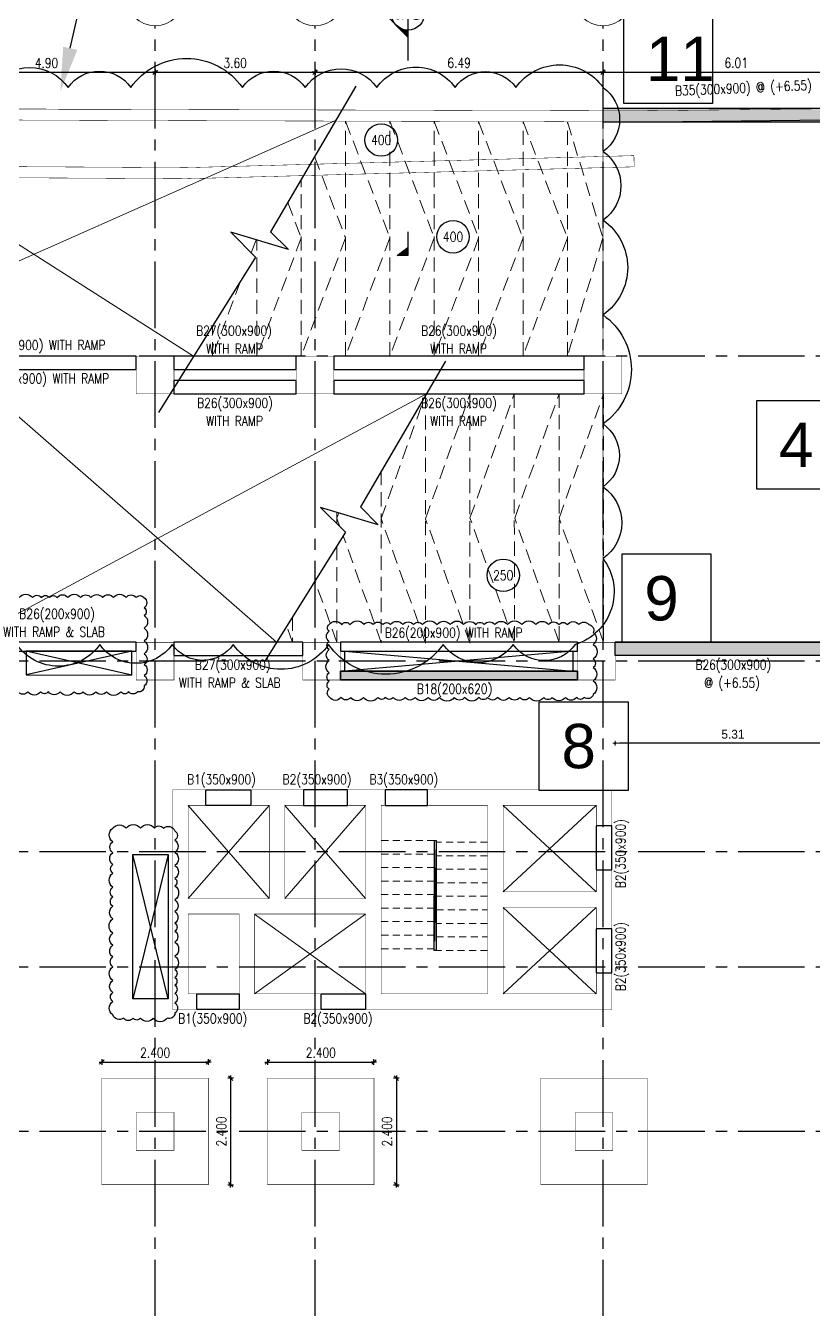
# Model space of a CAD drawing. Header units: inches. Extents: x 16 to 269, y 163 to 682.
# Drawn here: x 103.86 to 121.61, y 582.18 to 611.12 of the extents above; entities that cross this region are included whole.
import ezdxf
from ezdxf import colors
from ezdxf.entities.mleader import LeaderData, LeaderLine
from ezdxf.enums import TextEntityAlignment as Align
from ezdxf.math import Vec2, Vec3

# ---------------------------------------------------------------- set-up
doc = ezdxf.new("R2010")
doc.units = ezdxf.units.IN
doc.header["$MEASUREMENT"] = 0
for name, pattern in [('CENTER2', [1.125, 0.75, -0.125, 0.125, -0.125]), ('Centre', [0.03175, 0.00635, -0.004763, 0.015875, -0.004763]), ('HIDDEN', [9.525, 6.35, -3.175])]:
    doc.linetypes.add(name, pattern=pattern)
doc.layers.get('Defpoints').update_dxf_attribs({"lineweight": 5})
for name, color, linetype in [('A-ANNO-DIMS', 7, 'Continuous'), ('CDEC-AXES', 8, 'Continuous'), ('CDEC-COLUMNS', 4, 'Continuous'), ('CDEC-FRAMING-PLAN', 7, 'Continuous'), ('CDEC-GRID-CIRCLE', 7, 'Continuous'), ('CDEC-GRID-TEXT', 70, 'Continuous'), ('CDEC-SLAB-EDGES', 7, 'Continuous'), ('CDEC-SYMBOL', 8, 'Continuous'), ('CDEC-TEXT-25-SCALE', 70, 'Continuous'), ('CDEC-TEXT-30-SCALE', 82, 'Continuous')]:
    doc.layers.add(name, color=color, linetype=linetype)
for name, color, linetype, lineweight in [('A-FLOR', 250, 'Continuous', 13), ('CDEC-STAIRS', 11, 'Continuous', 9), ('Dim', 7, 'Continuous', 5), ('Grid', 8, 'Centre', 5)]:
    doc.layers.add(name, color=color, linetype=linetype, lineweight=lineweight)
doc.styles.add('CDEC-22-100', font='romans.shx', dxfattribs={"width": 0.8, "height": 0.22})
doc.styles.add('CDEC-30-100', font='romans.shx', dxfattribs={"width": 0.8, "height": 300})
doc.styles.add('CDEC-30-1000', font='romans.shx', dxfattribs={"width": 0.8, "height": 3000})
doc.styles.get("Standard").update_dxf_attribs({"font": 'arial.ttf'})
doc.styles.add('XREF-AXIS$0$X-OPTA', font='x-opta1d.shx')
doc.styles.add('XREF-FRAME$0$XREF-TITLEBLOCK$0$HG', font='ITALICT.shx')
doc.dimstyles.new('CDEC-100', dxfattribs={"dimtxt": 0.22, "dimasz": 0.2, "dimexe": 0.1, "dimexo": 0.3, "dimgap": 0.1, "dimtad": 1, "dimdec": 0, "dimzin": 0, "dimdsep": 46, "dimtxsty": 'CDEC-22-100', "dimblk1": 'TICK', "dimblk2": 'TICK', "dimsah": 1, "dimcen": 0, "dimdle": 6.25, "dimclrd": 8, "dimclre": 8, "dimclrt": 70, "dimadec": 3, "dimazin": 0, "dimtfac": 1, "dimtdec": 0, "dimtix": 1, "dimtmove": 1, "dimatfit": 3, "dimldrblk": 'TICK', "dimfxl": 1, "dimtolj": 1, "dimtzin": 0, "dimarcsym": 0})
doc.dimstyles.new('XREF-AXIS$0$DIM100 FINAL..2010', dxfattribs={"dimtxt": 0.2, "dimasz": 0.1, "dimexe": 100, "dimexo": 100, "dimgap": 0.1, "dimtad": 1, "dimzin": 1, "dimdsep": 46, "dimtxsty": 'XREF-AXIS$0$X-OPTA', "dimblk": 'XREF-AXIS$0$TIK', "dimcen": 0.01, "dimse1": 1, "dimse2": 1, "dimclrd": 256, "dimclre": 1, "dimclrt": 3, "dimazin": 0, "dimtfac": 1, "dimtix": 1, "dimtmove": 1, "dimatfit": 3, "dimfxl": 10, "dimfxlon": 1, "dimarcsym": 0})

# ---------------------------------------------------------------- blocks, each defined once
blk = doc.blocks.new('TICK')
at = {"color": 8}
for p, q in [((6, 0), (-6.25, 0)), ((0, -6.25), (0, 6.25))]:
    blk.add_line(p, q, dxfattribs=at)
at = {"color": 7}
blk.add_line((-5, -5), (5, 5), dxfattribs=at)
blk = doc.blocks.new('*D98')
at = {"layer": 'A-ANNO-DIMS', "color": 8, "lineweight": -2, "transparency": 16777216}
blk.add_line((101.893, 610.066), (106.768, 610.066), dxfattribs=at)
at = {"layer": 'Defpoints', "color": 0, "transparency": 16777216}
for p in [(106.778, 610.699), (101.883, 610.278), (106.778, 610.066)]:
    blk.add_point(p, dxfattribs=at)
at = {"layer": 'A-ANNO-DIMS', "color": 8, "lineweight": -2, "transparency": 16777216, "xscale": 0.01, "yscale": 0.01, "zscale": 0.01, "rotation": 180}
blk.add_blockref('TICK', (101.883, 610.066), dxfattribs=at)
at = {"layer": 'A-ANNO-DIMS', "color": 8, "lineweight": -2, "transparency": 16777216, "xscale": 0.01, "yscale": 0.01, "zscale": 0.01}
blk.add_blockref('TICK', (106.778, 610.066), dxfattribs=at)
at = {"layer": 'A-ANNO-DIMS', "color": 70, "transparency": 16777216, "insert": (104.33, 610.276), "char_height": 0.22, "attachment_point": 5, "style": 'CDEC-22-100'}
blk.add_mtext('\\A1;4.90', dxfattribs=at)
blk = doc.blocks.new('*D99')
at = {"layer": 'A-ANNO-DIMS', "color": 8, "lineweight": -2, "transparency": 16777216}
blk.add_line((106.788, 610.066), (110.372, 610.066), dxfattribs=at)
at = {"layer": 'Defpoints', "color": 0, "transparency": 16777216}
for p in [(106.778, 610.699), (110.382, 610.699), (110.382, 610.066)]:
    blk.add_point(p, dxfattribs=at)
at = {"layer": 'A-ANNO-DIMS', "color": 8, "lineweight": -2, "transparency": 16777216, "xscale": 0.01, "yscale": 0.01, "zscale": 0.01, "rotation": 180}
blk.add_blockref('TICK', (106.778, 610.066), dxfattribs=at)
at = {"layer": 'A-ANNO-DIMS', "color": 8, "lineweight": -2, "transparency": 16777216, "xscale": 0.01, "yscale": 0.01, "zscale": 0.01}
blk.add_blockref('TICK', (110.382, 610.066), dxfattribs=at)
at = {"layer": 'A-ANNO-DIMS', "color": 70, "transparency": 16777216, "insert": (108.58, 610.276), "char_height": 0.22, "attachment_point": 5, "style": 'CDEC-22-100'}
blk.add_mtext('\\A1;3.60', dxfattribs=at)
blk = doc.blocks.new('*D100')
at = {"layer": 'A-ANNO-DIMS', "color": 8, "lineweight": -2, "transparency": 16777216}
blk.add_line((110.392, 610.068), (116.863, 610.068), dxfattribs=at)
at = {"layer": 'Defpoints', "color": 0, "transparency": 16777216}
for p in [(110.382, 610.699), (116.873, 610.068), (116.873, 610.068)]:
    blk.add_point(p, dxfattribs=at)
at = {"layer": 'A-ANNO-DIMS', "color": 8, "lineweight": -2, "transparency": 16777216, "xscale": 0.01, "yscale": 0.01, "zscale": 0.01, "rotation": 180}
blk.add_blockref('TICK', (110.382, 610.068), dxfattribs=at)
at = {"layer": 'A-ANNO-DIMS', "color": 8, "lineweight": -2, "transparency": 16777216, "xscale": 0.01, "yscale": 0.01, "zscale": 0.01}
blk.add_blockref('TICK', (116.873, 610.068), dxfattribs=at)
at = {"layer": 'A-ANNO-DIMS', "color": 70, "transparency": 16777216, "insert": (113.627, 610.278), "char_height": 0.22, "attachment_point": 5, "style": 'CDEC-22-100'}
blk.add_mtext('\\A1;6.49', dxfattribs=at)
blk = doc.blocks.new('*D101')
at = {"layer": 'A-ANNO-DIMS', "color": 8, "lineweight": -2, "transparency": 16777216}
blk.add_line((116.883, 610.068), (122.872, 610.068), dxfattribs=at)
at = {"layer": 'Defpoints', "color": 0, "transparency": 16777216}
for p in [(122.882, 610.699), (116.873, 610.068), (122.882, 610.068)]:
    blk.add_point(p, dxfattribs=at)
at = {"layer": 'A-ANNO-DIMS', "color": 8, "lineweight": -2, "transparency": 16777216, "xscale": 0.01, "yscale": 0.01, "zscale": 0.01, "rotation": 180}
blk.add_blockref('TICK', (116.873, 610.068), dxfattribs=at)
at = {"layer": 'A-ANNO-DIMS', "color": 8, "lineweight": -2, "transparency": 16777216, "xscale": 0.01, "yscale": 0.01, "zscale": 0.01}
blk.add_blockref('TICK', (122.882, 610.068), dxfattribs=at)
at = {"layer": 'A-ANNO-DIMS', "color": 70, "transparency": 16777216, "insert": (119.877, 610.278), "char_height": 0.22, "attachment_point": 5, "style": 'CDEC-22-100'}
blk.add_mtext('\\A1;6.01', dxfattribs=at)
blk = doc.blocks.new('*D110')
at = {"layer": 'A-ANNO-DIMS', "color": 8, "lineweight": -2, "transparency": 16777216}
blk.add_line((105.586, 587.759), (107.966, 587.759), dxfattribs=at)
at = {"layer": 'Defpoints', "color": 0, "transparency": 16777216}
for p in [(107.976, 587.759), (105.576, 587.394), (107.976, 587.394)]:
    blk.add_point(p, dxfattribs=at)
at = {"layer": 'A-ANNO-DIMS', "color": 8, "lineweight": -2, "transparency": 16777216, "xscale": 0.01, "yscale": 0.01, "zscale": 0.01, "rotation": 180}
blk.add_blockref('TICK', (105.576, 587.759), dxfattribs=at)
at = {"layer": 'A-ANNO-DIMS', "color": 8, "lineweight": -2, "transparency": 16777216, "xscale": 0.01, "yscale": 0.01, "zscale": 0.01}
blk.add_blockref('TICK', (107.976, 587.759), dxfattribs=at)
at = {"layer": 'A-ANNO-DIMS', "color": 70, "transparency": 16777216, "insert": (106.776, 587.969), "char_height": 0.22, "attachment_point": 5, "style": 'CDEC-22-100'}
blk.add_mtext('\\A1;2.400', dxfattribs=at)
blk = doc.blocks.new('*D111')
at = {"layer": 'A-ANNO-DIMS', "color": 8, "lineweight": -2, "transparency": 16777216}
blk.add_line((108.479, 587.384), (108.479, 585.004), dxfattribs=at)
at = {"layer": 'Defpoints', "color": 0, "transparency": 16777216}
for p in [(107.976, 587.394), (107.976, 584.994), (108.479, 584.994)]:
    blk.add_point(p, dxfattribs=at)
at = {"layer": 'A-ANNO-DIMS', "color": 8, "lineweight": -2, "transparency": 16777216, "xscale": 0.01, "yscale": 0.01, "zscale": 0.01}
for p, rotation in [((108.479, 587.394), 90), ((108.479, 584.994), 270)]:
    blk.add_blockref('TICK', p, dxfattribs=dict(at, rotation=rotation))
at = {"layer": 'A-ANNO-DIMS', "color": 70, "transparency": 16777216, "insert": (108.269, 586.194), "char_height": 0.22, "attachment_point": 5, "rotation": 90, "style": 'CDEC-22-100'}
blk.add_mtext('\\A1;2.400', dxfattribs=at)
blk = doc.blocks.new('*D112')
at = {"layer": 'A-ANNO-DIMS', "color": 8, "lineweight": -2, "transparency": 16777216}
blk.add_line((109.32, 587.759), (111.7, 587.759), dxfattribs=at)
at = {"layer": 'Defpoints', "color": 0, "transparency": 16777216}
for p in [(111.71, 587.759), (109.31, 587.394), (111.71, 587.394)]:
    blk.add_point(p, dxfattribs=at)
at = {"layer": 'A-ANNO-DIMS', "color": 8, "lineweight": -2, "transparency": 16777216, "xscale": 0.01, "yscale": 0.01, "zscale": 0.01, "rotation": 180}
blk.add_blockref('TICK', (109.31, 587.759), dxfattribs=at)
at = {"layer": 'A-ANNO-DIMS', "color": 8, "lineweight": -2, "transparency": 16777216, "xscale": 0.01, "yscale": 0.01, "zscale": 0.01}
blk.add_blockref('TICK', (111.71, 587.759), dxfattribs=at)
at = {"layer": 'A-ANNO-DIMS', "color": 70, "transparency": 16777216, "insert": (110.51, 587.969), "char_height": 0.22, "attachment_point": 5, "style": 'CDEC-22-100'}
blk.add_mtext('\\A1;2.400', dxfattribs=at)
blk = doc.blocks.new('*D113')
at = {"layer": 'A-ANNO-DIMS', "color": 8, "lineweight": -2, "transparency": 16777216}
blk.add_line((112.214, 587.384), (112.214, 585.004), dxfattribs=at)
at = {"layer": 'Defpoints', "color": 0, "transparency": 16777216}
for p in [(111.71, 587.394), (111.71, 584.994), (112.214, 584.994)]:
    blk.add_point(p, dxfattribs=at)
at = {"layer": 'A-ANNO-DIMS', "color": 8, "lineweight": -2, "transparency": 16777216, "xscale": 0.01, "yscale": 0.01, "zscale": 0.01}
for p, rotation in [((112.214, 587.394), 90), ((112.214, 584.994), 270)]:
    blk.add_blockref('TICK', p, dxfattribs=dict(at, rotation=rotation))
at = {"layer": 'A-ANNO-DIMS', "color": 70, "transparency": 16777216, "insert": (112.004, 586.194), "char_height": 0.22, "attachment_point": 5, "rotation": 90, "style": 'CDEC-22-100'}
blk.add_mtext('\\A1;2.400', dxfattribs=at)
blk = doc.blocks.new('SC-GRID-CIRCLe')
at = {"layer": 'CDEC-GRID-CIRCLE'}
blk.add_circle((0, 5000), 5000, dxfattribs=at)
at = {"layer": 'CDEC-GRID-TEXT', "style": 'CDEC-30-1000', "width": 0.8}
blk.add_attdef('F', text='', height=3000, dxfattribs=at).set_placement((0, 5000), align=Align.MIDDLE)
blk = doc.blocks.new('*U9')
at = {"layer": 'CDEC-SYMBOL'}
for points in [[(-707, 0), (-500, 0, 0.198912), (-354, -354)], [(500, 0), (707, 0), (354, -354, 0.198912)], [(7270, -323), (7028, 0), (7270, 0)], [(354, -354), (0, -707), (-354, -354, 0.414214)]]:
    blk.add_hatch(color=256, dxfattribs=at).paths.add_polyline_path(points)
for p, q in [((-707, 0), (1414, 0)), ((-707, 0), (0, -707)), ((707, 0), (0, -707)), ((6563, 0), (7270, 0)), ((7270, -323), (7028, 0)), ((7270, 0), (7270, -323))]:
    blk.add_line(p, q, dxfattribs=at)
blk.add_circle((0, 0), 500, dxfattribs=at)
at = {"layer": 'CDEC-TEXT-25-SCALE', "style": 'CDEC-22-100', "width": 0.6, "flags": 8}
blk.add_attdef('REFERENCE', text='', height=220, dxfattribs=at).set_placement((0, -210), align=Align.MIDDLE_CENTER)
at = {"layer": 'CDEC-TEXT-30-SCALE', "style": 'CDEC-30-100', "width": 0.8, "flags": 8}
blk.add_attdef('NO', text='', height=300, dxfattribs=at).set_placement((0, 250), align=Align.MIDDLE_CENTER)
blk = doc.blocks.new('XREF-AXIS$0$TIK')
for p, q in [((-1, 0), (0.5, 0)), ((0, 0.5), (0, -0.5))]:
    blk.add_line(p, q)
at = {"const_width": 0.15}
blk.add_lwpolyline([(0.25, 0.25), (-0.25, -0.25)], dxfattribs=at)
blk = doc.blocks.new('*D120')
at = {"layer": 'Defpoints', "color": 0, "transparency": 16777216}
for p in [(117.145, 596.919), (122.457, 596.919), (117.145, 594.945)]:
    blk.add_point(p, dxfattribs=at)
at = {"layer": 'Dim', "lineweight": -2, "transparency": 16777216}
blk.add_line((122.357, 594.945), (117.245, 594.945), dxfattribs=at)
at = {"layer": 'Dim', "lineweight": -2, "transparency": 16777216, "xscale": 0.1, "yscale": 0.1, "zscale": 0.1, "rotation": 180}
blk.add_blockref('XREF-AXIS$0$TIK', (117.145, 594.945), dxfattribs=at)
at = {"layer": 'Dim', "lineweight": -2, "transparency": 16777216, "xscale": 0.1, "yscale": 0.1, "zscale": 0.1}
blk.add_blockref('XREF-AXIS$0$TIK', (122.457, 594.945), dxfattribs=at)
at = {"layer": 'Dim', "color": 3, "transparency": 16777216, "insert": (119.801, 595.145), "char_height": 0.2, "attachment_point": 5, "style": 'XREF-AXIS$0$X-OPTA'}
blk.add_mtext('5.31', dxfattribs=at)

msp = doc.modelspace()

# ---------------------------------------------------------------- hatches: boundary and pattern name
h = msp.add_hatch(color=6)
h.dxf.hatch_style = 1
h.paths.add_polyline_path([(122.6321, 609.2506), (116.8721, 609.2506), (116.8721, 608.9481), (122.6321, 608.9481)])
at = {"true_color": 0x136734}
h = msp.add_hatch(color=116, dxfattribs=at)
h.dxf.hatch_style = 1
h.paths.add_polyline_path([(117.1451, 597.2187), (122.4571, 597.2187), (122.4571, 596.9187), (117.1451, 596.9187)])
h = msp.add_hatch(color=30)
h.dxf.hatch_style = 1
h.paths.add_polyline_path([(110.9547, 596.5687), (116.2951, 596.5687), (116.2951, 596.3687), (110.9547, 596.3687)])

# ---------------------------------------------------------------- linework, layer by layer
at = {"color": 14}
msp.add_lwpolyline([(103.0799, 609.7225, -0.5205671), (104.8157, 609.7225, -0.5205671), (106.2288, 609.7225, -0.5205671), (108.7436, 609.7225, -0.5205671), (110.1579, 609.7225, -0.5205671), (111.7748, 609.7225, -0.5205671), (113.536, 609.7225, -0.5205671), (114.9096, 609.7225, -0.5205671), (116.8725, 609.7225, -0.5205671), (116.8725, 608.2833, -0.5205671), (116.8725, 606.733, -0.5205671), (116.8725, 604.5971, -0.5205671), (116.8725, 602.139, -0.5205671), (116.8725, 600.7228, -0.5205671), (116.8725, 599.1048, -0.5205671), (116.2444, 597.1687, -0.5205671), (114.848, 597.1687, -0.5205671), (113.2686, 597.1687, -0.5205671), (110.6865, 597.1687, -0.5205671), (108.5388, 597.1687, -0.5205671), (107.161, 597.1687, -0.5205671), (105.5309, 597.1687, -0.5205671), (103.6557, 597.1687, -0.5205671)], format="xyb", dxfattribs=at)
at = {"color": 5}
for points in [[(122.6321, 609.2506), (116.8721, 609.2506), (116.8721, 608.9481), (122.6321, 608.9481)], [(117.1451, 597.2187), (122.4571, 597.2187), (122.4571, 596.9187), (117.1451, 596.9187)]]:
    msp.add_lwpolyline(points, close=True, dxfattribs=at)
at = {"color": 0}
msp.add_lwpolyline([(110.9547, 596.5687), (116.2951, 596.5687), (116.2951, 596.3687), (110.9547, 596.3687)], close=True, dxfattribs=at)
at = {"layer": 'A-FLOR', "color": 251, "lineweight": 0, "ltscale": 22, "true_color": 0x636466}
for p, q in [((98.8715, 609.2497), (107.6443, 603.6687)), ((98.8712, 603.6688), (110.843, 608.9767)), ((109.513, 597.2187), (102.4715, 603.3687)), ((102.4715, 597.2187), (112.893, 602.8187))]:
    msp.add_line(p, q, dxfattribs=at)
at = {"layer": 'A-FLOR', "color": 251, "linetype": 'HIDDEN', "lineweight": 0, "ltscale": 0.05, "true_color": 0x636466}
for points in [[(111.0689, 608.9619), (112.0689, 606.3325), (111.0689, 603.6687)], [(112.0689, 608.9619), (113.0689, 606.3325), (112.0689, 603.6687)]]:
    msp.add_lwpolyline(points, close=True, dxfattribs=at)
for points in [[(113.0689, 608.959), (114.0689, 606.3325), (113.0689, 603.6687), (113.0689, 608.959)], [(114.0688, 608.9562), (115.0689, 606.3325), (114.0689, 603.6687), (114.0688, 608.9562)], [(115.0689, 608.9545), (116.0689, 606.3325), (115.0689, 603.6687), (115.0689, 608.9545)], [(116.0687, 608.9507), (116.8689, 606.3325), (116.0689, 603.6687), (116.0687, 608.9507)], [(110.3705, 608.169), (111.0689, 606.3325), (110.0689, 603.6687), (110.0689, 607.6536)], [(109.7645, 607.1331), (110.0689, 606.3325), (109.0689, 603.6687), (109.0689, 606.2825)], [(109.0521, 606.2876), (108.9431, 605.9973)], [(108.7027, 605.3568), (108.0689, 603.6687), (108.0689, 604.346)], [(110.8718, 602.8187), (110.872, 602.8192), (110.872, 602.8187)], [(112.8727, 597.2025), (111.8713, 600.0059), (112.8713, 602.8059), (112.8727, 597.2025)], [(111.8724, 602.8187), (111.8727, 602.8194), (111.8727, 602.8187)], [(112.8455, 602.7374), (112.8706, 602.8079), (112.8706, 602.7804)], [(113.8734, 597.2009), (112.872, 600.0042), (113.872, 602.8042), (113.8734, 597.2009)], [(114.8741, 597.2168), (113.8727, 600.0202), (114.8727, 602.8202), (114.8741, 597.2168)], [(115.8841, 597.2153), (114.8828, 600.0187), (115.8828, 602.8187), (115.8841, 597.2153)], [(116.8848, 597.2136), (115.8835, 600.017), (116.8835, 602.817), (116.8848, 597.2136)], [(111.8731, 601.0754), (111.8741, 597.2161)], [(110.8727, 600.1492), (110.8727, 599.893)], [(110.9429, 599.8228), (110.8727, 600.0194), (110.9145, 600.1366)], [(110.8713, 600.0095), (110.8706, 600.0115), (110.8713, 600.0134)], [(110.8713, 600.0134), (110.8713, 600.0095)], [(111.8713, 600.0059), (111.8706, 600.0078), (111.8713, 600.0098)], [(111.8713, 600.0098), (111.8713, 600.0059)], [(111.8741, 597.2161), (111.0165, 599.6168)], [(110.8729, 599.3877), (110.8734, 597.2158)], [(110.8734, 597.2158), (110.379, 598.5999)], [(109.8726, 597.7922), (109.8727, 597.2156)], [(109.8727, 597.2156), (109.7414, 597.5831)], [(109.872, 597.2153), (109.8708, 597.2187)], [(109.872, 597.2187), (109.872, 597.2153)], [(110.872, 597.2117), (110.8695, 597.2187)], [(110.872, 597.2187), (110.872, 597.2117)], [(111.872, 597.2081), (111.8682, 597.2187)], [(111.872, 597.2187), (111.872, 597.2081)], [(112.872, 597.2045), (112.8669, 597.2187)], [(112.872, 597.2187), (112.872, 597.2045)]]:
    msp.add_lwpolyline(points, dxfattribs=at)
at = {"layer": 'CDEC-AXES', "color": 251, "linetype": 'CENTER2', "ltscale": 2}
for p, q in [((106.7781, 572.8008), (106.7781, 611.1111)), ((110.3819, 572.8008), (110.3819, 611.1111)), ((116.8725, 572.8008), (116.8725, 611.1111)), ((134.9179, 603.6687), (97.5159, 603.6687)), ((134.9179, 596.7937), (97.5159, 596.7937)), ((134.9179, 592.4937), (97.5159, 592.4937)), ((134.9179, 589.8937), (97.5159, 589.8937)), ((134.9183, 586.1937), (97.5159, 586.1937))]:
    msp.add_line(p, q, dxfattribs=at)
at = {"layer": 'CDEC-COLUMNS', "const_width": 0.01}
for points in [[(101.8825, 609.2462), (106.7771, 609.227), (110.0418, 609.2177), (110.8094, 609.2155), (110.9825, 609.215), (111.577, 609.2133), (112.3446, 609.2111), (113.1122, 609.2089), (113.8798, 609.2067), (114.6475, 609.2045), (115.4151, 609.2044), (116.1827, 609.2001), (116.8729, 609.1981), (116.8721, 608.9481), (116.1816, 608.9501), (115.4143, 608.9544), (114.6471, 608.9545), (113.8791, 608.9567), (113.1115, 608.9589), (112.3439, 608.9611), (111.5763, 608.9633), (110.9817, 608.965), (110.8087, 608.9655), (110.0411, 608.9677), (106.7762, 608.977), (101.882, 608.9962)], [(116.7209, 591.5937), (114.6209, 591.5937), (114.6208, 593.5437), (116.7208, 593.5437), (116.7208, 593.0812), (117.0708, 593.0812), (117.0708, 593.8937), (112.9158, 593.8937), (112.9158, 593.5437), (114.2708, 593.5437), (114.2708, 589.2937), (111.8695, 589.2937), (111.8695, 593.5437), (111.9642, 593.5437), (111.9642, 593.8937), (111.116, 593.8937), (111.116, 593.5437), (111.5195, 593.5437), (111.5195, 591.4437), (109.6999, 591.4437), (109.6999, 593.5437), (110.1218, 593.5437), (110.1218, 593.8937), (108.9349, 593.8937), (108.9349, 593.5437), (109.3499, 593.5437), (109.3499, 591.4437), (107.5195, 591.4437), (107.5195, 593.5437), (107.9195, 593.5437), (107.9195, 593.8937), (107.1695, 593.8937), (107.1695, 588.9437), (107.7179, 588.9437), (107.7179, 589.2937), (107.5195, 589.2937), (107.5195, 591.0937), (108.6695, 591.0937), (108.6695, 588.9437), (110.521, 588.9437), (110.521, 589.2937), (109.0195, 589.2937), (109.0195, 591.0937), (111.5195, 591.0937), (111.5195, 588.9437), (117.0708, 588.9437), (117.071, 589.7672), (116.721, 589.7672), (116.7208, 589.2937), (114.6208, 589.2937), (114.6208, 591.2437), (116.7208, 591.2437), (116.721, 590.7602), (117.071, 590.7602), (117.0708, 592.0872), (116.7208, 592.0872), (116.7208, 591.5937)]]:
    msp.add_lwpolyline(points, dxfattribs=at)
for points in [[(98.8716, 607.9662), (107.4809, 607.916), (117.5688, 608.1867), (117.5755, 607.9347), (110.0803, 607.7359), (107.4795, 607.6659), (98.8716, 607.7162)], [(107.2007, 602.8187), (106.3507, 602.8187), (106.3507, 603.6687), (107.2007, 603.6687)], [(110.8045, 602.8187), (109.9545, 602.8187), (109.9545, 603.6687), (110.8045, 603.6687)], [(117.2951, 602.8187), (116.4451, 602.8187), (116.4451, 603.6687), (117.2951, 603.6687)], [(107.2007, 596.3687), (106.3507, 596.3687), (106.3507, 597.2187), (107.2007, 597.2187)], [(110.9547, 596.3687), (110.1047, 596.3687), (110.1047, 597.2187), (110.9547, 597.2187)], [(117.1451, 596.3687), (116.2951, 596.3687), (116.2951, 597.2187), (117.1451, 597.2187)], [(107.2007, 585.7687), (106.3507, 585.7687), (106.3507, 586.6187), (107.2007, 586.6187)], [(110.9349, 585.7687), (110.0849, 585.7687), (110.0849, 586.6187), (110.9349, 586.6187)], [(117.0951, 585.7687), (116.2451, 585.7687), (116.2451, 586.6187), (117.0951, 586.6187)]]:
    msp.add_lwpolyline(points, close=True, dxfattribs=at)
at = {"layer": 'CDEC-FRAMING-PLAN', "color": 1}
msp.add_lwpolyline([(103.7149, 598.2262, -0.5205671), (104.012, 598.2262, -0.5205671), (104.2102, 598.2262, -0.5205671), (104.3965, 598.2262, -0.5205671), (104.5639, 598.2262, -0.5205671), (104.8101, 598.2262, -0.5205671), (105.0949, 598.2262, -0.5205671), (105.3304, 598.2262, -0.5205671), (105.5904, 598.2262, -0.5205671), (105.8373, 598.2262, -0.5205671), (106.1208, 598.2262, -0.5205671), (106.3487, 598.2262, -0.5205671), (106.5255, 598.2262, -0.5205671), (106.531, 597.9964, -0.5205671), (106.531, 597.824, -0.5205671), (106.531, 597.5367, -0.5205671), (106.531, 597.2479, -0.5205671), (106.531, 596.9602, -0.5205671), (106.531, 596.721, -0.5205671), (106.531, 596.4703, -0.5205671), (106.531, 596.2346, -0.5205671), (106.3776, 596.104, -0.5205671), (106.1826, 596.104, -0.5205671), (106.0018, 596.104, -0.5205671), (105.6778, 596.104, -0.5205671), (105.4417, 596.104, -0.5205671), (105.1471, 596.104, -0.5205671), (104.9542, 596.104, -0.5205671), (104.6349, 596.104, -0.5205671), (104.3708, 596.104, -0.5205671), (104.1935, 596.104, -0.5205671), (103.9074, 596.104, -0.5205671), (103.6854, 596.104, -0.5205671)], format="xyb", dxfattribs=at)
for points in [[(110.6987, 597.6169, -0.5205671), (110.98, 597.6169, -0.5205671), (111.1714, 597.6169, -0.5205671), (111.4861, 597.6169, -0.5205671), (111.6901, 597.6169, -0.5205671), (111.9073, 597.6169, -0.5205671), (112.0815, 597.6169, -0.5205671), (112.3581, 597.6169, -0.5205671), (112.6, 597.6169, -0.5205671), (112.8003, 597.6169, -0.5205671), (113.1319, 597.6169, -0.5205671), (113.4246, 597.6169, -0.5205671), (113.731, 597.6169, -0.5205671), (114.0008, 597.6169, -0.5205671), (114.1957, 597.6169, -0.5205671), (114.4333, 597.6169, -0.5205671), (114.7166, 597.6169, -0.5205671), (115.0407, 597.6169, -0.5205671), (115.3592, 597.6169, -0.5205671), (115.6422, 597.6169, -0.5205671), (115.8778, 597.6169, -0.5205671), (116.0671, 597.6169, -0.5205671), (116.3284, 597.6169, -0.5205671), (116.5529, 597.6169, -0.5205671), (116.6525, 597.4388, -0.5205671), (116.6525, 597.1707, -0.5205671), (116.6525, 596.8424, -0.5205671), (116.6525, 596.6496, -0.5205671), (116.6525, 596.3532, -0.5205671), (116.6525, 596.0392, -0.5205671), (116.4485, 595.9766, -0.5205671), (116.2774, 595.9766, -0.5205671), (116.0252, 595.9766, -0.5205671), (115.7275, 595.9766, -0.5205671), (115.5374, 595.9766, -0.5205671), (115.2134, 595.9766, -0.5205671), (114.9992, 595.9766, -0.5205671), (114.7575, 595.9766, -0.5205671), (114.4967, 595.9766, -0.5205671), (114.2701, 595.9766, -0.5205671), (114.0775, 595.9766, -0.5205671), (113.7535, 595.9766, -0.5205671), (113.5199, 595.9766, -0.5205671), (113.188, 595.9766, -0.5205671), (112.9302, 595.9766, -0.5205671), (112.6356, 595.9766, -0.5205671), (112.4094, 595.9766, -0.5205671), (112.1432, 595.9766, -0.5205671), (111.9671, 595.9766, -0.5205671), (111.7967, 595.9766, -0.5205671), (111.4739, 595.9766, -0.5205671), (111.185, 595.9766, -0.5205671), (110.9687, 595.9766, -0.5205671), (110.7143, 595.9766, -0.5205671), (110.6987, 596.1649, -0.5205671), (110.6987, 596.339, -0.5205671), (110.6987, 596.5317, -0.5205671), (110.6987, 596.8078, -0.5205671), (110.6987, 597.053, -0.5205671), (110.6987, 597.2376, -0.5205671), (110.6987, 597.4684, -0.5205671)], [(105.8215, 593.0271, -0.5205671), (106.1244, 593.0271, -0.5205671), (106.4457, 593.0271, -0.5205671), (106.7599, 593.0271, -0.5205671), (106.962, 593.0271, -0.5205671), (107.2238, 592.966, -0.5205671), (107.2238, 592.7608, -0.5205671), (107.2238, 592.4835, -0.5205671), (107.2238, 592.1893, -0.5205671), (107.2238, 591.8986, -0.5205671), (107.2238, 591.7292, -0.5205671), (107.2238, 591.4108, -0.5205671), (107.2238, 591.1475, -0.5205671), (107.2238, 590.8887, -0.5205671), (107.2238, 590.708, -0.5205671), (107.2238, 590.4637, -0.5205671), (107.2238, 590.1461, -0.5205671), (107.2238, 589.8463, -0.5205671), (107.2238, 589.6661, -0.5205671), (107.2238, 589.4914, -0.5205671), (107.2238, 589.3057, -0.5205671), (107.2238, 589.0923, -0.5205671), (107.2238, 588.8626, -0.5205671), (107.0485, 588.7484, -0.5205671), (106.7343, 588.7484, -0.5205671), (106.4473, 588.7484, -0.5205671), (106.2781, 588.7484, -0.5205671), (106.0654, 588.7484, -0.5205671), (105.8215, 588.8215, -0.5205671), (105.8215, 589.1229, -0.5205671), (105.8215, 589.3266, -0.5205671), (105.8215, 589.5974, -0.5205671), (105.8215, 589.9046, -0.5205671), (105.8215, 590.1286, -0.5205671), (105.8215, 590.3897, -0.5205671), (105.8215, 590.6633, -0.5205671), (105.8215, 590.9873, -0.5205671), (105.8215, 591.2696, -0.5205671), (105.8215, 591.478, -0.5205671), (105.8215, 591.6985, -0.5205671), (105.8215, 592.0162, -0.5205671), (105.8215, 592.211, -0.5205671), (105.8215, 592.4753, -0.5205671), (105.8215, 592.7248, -0.5205671)]]:
    msp.add_lwpolyline(points, format="xyb", close=True, dxfattribs=at)
at = {"layer": 'CDEC-FRAMING-PLAN'}
for points in [[(103.8698, 596.4817), (106.2507, 596.4806), (106.2507, 597.0187), (103.8698, 597.0187)], [(111.0528, 597.0187), (116.1925, 597.0187), (116.1925, 596.5687), (111.0528, 596.5687)], [(116.2951, 596.5687), (110.9547, 596.5687), (110.9547, 596.3687), (116.2951, 596.3687)], [(106.2703, 592.4389), (107.0695, 592.4389), (107.0695, 589.1847), (106.2703, 589.1847)]]:
    msp.add_lwpolyline(points, close=True, dxfattribs=at)
at = {"layer": 'CDEC-SLAB-EDGES'}
for p, q in [((122.4571, 597.2187), (117.1451, 597.2187)), ((122.4571, 596.9187), (117.1451, 596.9187))]:
    msp.add_line(p, q, dxfattribs=at)
at = {"layer": 'CDEC-SLAB-EDGES', "const_width": 0.01}
msp.add_lwpolyline([(97.5469, 598.0187), (97.5485, 609.2535), (101.8815, 609.2411), (106.7771, 609.227), (110.3809, 609.2167), (117.5981, 609.1961), (128.3704, 609.3128), (128.6154, 607.1282), (128.7523, 598.2752), (128.8208, 587.9394), (128.8358, 572.9818), (119.9972, 573.7755), (110.4083, 574.8425), (104.2571, 575.2044), (101.8329, 575.6674), (97.4297, 576.0376), (97.6088, 577.717), (97.5706, 577.721), (97.5459, 581.8687)], dxfattribs=at)
for points in [[(98.8718, 609.2462), (110.0418, 609.2177), (110.8094, 609.2155), (111.577, 609.2133), (112.3446, 609.2111), (113.1122, 609.2089), (113.8798, 609.2067), (113.8798, 609.2067), (114.6475, 609.2045), (115.4151, 609.2023), (116.47, 609.1993), (116.8725, 609.1981), (116.8725, 603.6687), (98.8712, 603.6687)], [(109.3499, 591.4437), (107.5195, 591.4437), (107.5195, 593.5437), (109.3499, 593.5437)], [(109.6999, 593.5437), (111.5195, 593.5437), (111.5195, 591.4437), (109.6999, 591.4437)], [(116.7208, 591.5937), (114.6208, 591.5937), (114.6208, 593.5437), (116.7208, 593.5437)], [(109.0195, 589.2937), (111.5195, 589.2937), (111.5195, 591.0937), (109.0195, 591.0937)], [(116.7208, 591.2437), (114.6208, 591.2437), (114.6208, 589.2937), (116.7208, 589.2937)], [(107.9757, 587.3937), (105.5757, 587.3937), (105.5757, 584.9937), (107.9757, 584.9937)], [(111.7099, 587.3937), (109.3099, 587.3937), (109.3099, 584.9937), (111.7099, 584.9937)], [(117.8701, 587.3937), (115.4701, 587.3937), (115.4701, 584.9937), (117.8701, 584.9937)]]:
    msp.add_lwpolyline(points, close=True, dxfattribs=at)
at = {"layer": 'CDEC-SLAB-EDGES'}
for points in [[(116.8721, 608.9481), (118.002, 608.9449), (122.6321, 608.9994)], [(113.0701, 592.7511), (113.1146, 592.7511), (113.1146, 590.2746), (113.0701, 590.2746), (113.0702, 592.7511)]]:
    msp.add_lwpolyline(points, dxfattribs=at)
for points in [[(106.3507, 603.6687), (102.2801, 603.6687), (102.2801, 603.3687), (106.3507, 603.3687)], [(109.9545, 603.6687), (107.2007, 603.6687), (107.2007, 603.3687), (109.9545, 603.3687)], [(116.4451, 603.6687), (110.8045, 603.6687), (110.8045, 603.3687), (116.4451, 603.3687)], [(109.9545, 603.1187), (107.2007, 603.1187), (107.2007, 602.8187), (109.9545, 602.8187)], [(116.4451, 603.1187), (110.8045, 603.1187), (110.8045, 602.8187), (116.4451, 602.8187)], [(106.3507, 597.2187), (102.3051, 597.2187), (102.3051, 597.0187), (106.3507, 597.0187)], [(110.1047, 597.2187), (107.2007, 597.2187), (107.2007, 596.9187), (110.1047, 596.9187)], [(116.2951, 597.2187), (110.9547, 597.2187), (110.9547, 597.0187), (116.2951, 597.0187)], [(107.9195, 593.8937), (108.9349, 593.8937), (108.9349, 593.5437), (107.9195, 593.5437)], [(111.116, 593.8937), (110.1218, 593.8937), (110.1218, 593.5437), (111.116, 593.5437)], [(112.9158, 593.8937), (111.9642, 593.8937), (111.9642, 593.5437), (112.9158, 593.5437)], [(117.0708, 593.0812), (116.7208, 593.0812), (116.7208, 592.0872), (117.0708, 592.0872)], [(117.071, 590.7602), (116.721, 590.7602), (116.721, 589.7672), (117.071, 589.7672)], [(108.6695, 588.9437), (107.7179, 588.9437), (107.7179, 589.2937), (108.6695, 589.2937)], [(111.5195, 588.9437), (110.521, 588.9437), (110.521, 589.2937), (111.5195, 589.2937)]]:
    msp.add_lwpolyline(points, close=True, dxfattribs=at)
msp.add_lwpolyline([(102.4715, 603.3687, 0.01, 0.01, 0), (102.4715, 597.2187, 0.01, 0.01, 0), (116.872, 597.2187, 0.01, 0.01, 0), (116.873, 602.8187, 0.01, 0.01, 0), (106.3757, 602.8187, 0.01, 0.01, 0), (106.3507, 602.8187, 0.01, 0.01, 0), (106.3507, 603.3687, 0.01, 0.01, 0), (102.4715, 603.3687, 0.01, 0.01, 0)], format="xyseb", close=True, dxfattribs=at)
at = {"layer": 'CDEC-STAIRS', "linetype": 'HIDDEN', "lineweight": 0, "ltscale": 0.025}
for p, q in [((113.0702, 592.7511), (111.8704, 592.7511)), ((114.2701, 592.713), (113.1146, 592.713)), ((113.0702, 592.4463), (111.8703, 592.4463)), ((114.2701, 592.4082), (113.1146, 592.4082)), ((111.8703, 592.1415), (113.0701, 592.1415)), ((114.2701, 592.1034), (113.1146, 592.1034)), ((113.0701, 591.8367), (111.8701, 591.8367)), ((113.1146, 591.7986), (114.2701, 591.7986)), ((111.8701, 591.5319), (113.0701, 591.5319)), ((114.2701, 591.4938), (113.1146, 591.4938)), ((113.0701, 591.2271), (111.8703, 591.2271)), ((113.1146, 591.189), (114.2701, 591.189)), ((111.8701, 590.9223), (113.0701, 590.9223)), ((114.2701, 590.8842), (113.1146, 590.8842)), ((113.0701, 590.6175), (111.8701, 590.6175)), ((113.1146, 590.5794), (114.2701, 590.5794)), ((113.0701, 590.3127), (111.8703, 590.3127)), ((114.2701, 590.2746), (113.1146, 590.2746))]:
    msp.add_line(p, q, dxfattribs=at)
at = {"layer": 'CDEC-SYMBOL'}
for p, q in [((106.2507, 596.4806), (103.8698, 597.0187)), ((106.2507, 597.0187), (103.8698, 596.4817)), ((111.0528, 597.0187), (116.1925, 596.5687)), ((116.1925, 597.0187), (111.0528, 596.5687)), ((107.0695, 589.1847), (106.2703, 592.4389)), ((107.0695, 592.4389), (106.2703, 589.1847))]:
    msp.add_line(p, q, dxfattribs=at)
at = {"layer": 'CDEC-SYMBOL', "linetype": 'Continuous', "lineweight": 0, "ltscale": 22}
for p, q in [((109.3499, 591.4437), (107.5195, 593.5437)), ((109.3499, 593.5437), (107.5195, 591.4437)), ((111.5195, 593.5437), (109.6999, 591.4437)), ((111.5195, 591.4437), (109.6999, 593.5437)), ((116.7208, 591.5937), (114.6208, 593.5437)), ((114.6209, 591.5937), (116.7208, 593.5437)), ((113.1146, 590.2746), (113.0701, 592.7511)), ((113.1146, 592.7511), (113.0701, 590.2746)), ((109.0195, 591.0937), (111.5195, 589.2937)), ((109.0195, 589.2937), (111.5195, 591.0937)), ((116.7208, 589.2937), (114.6208, 591.2437)), ((114.6208, 589.2937), (116.7208, 591.2437))]:
    msp.add_line(p, q, dxfattribs=at)
at = {"layer": 'CDEC-SYMBOL'}
for points in [[(111.2977, 609.7538), (109.3771, 606.471), (109.7797, 606.0684), (108.4808, 606.4597), (109.0422, 605.8983), (106.8493, 602.4006)], [(113.3231, 603.5538), (111.4025, 600.2709), (111.8051, 599.8683), (110.5062, 600.2596), (111.0675, 599.6982), (109.2465, 596.7937)]]:
    msp.add_lwpolyline(points, dxfattribs=at)
at = {"layer": 'Grid', "linetype": 'Continuous'}
for centre in [(106.7781, 611.7611), (110.3819, 611.7611), (116.8725, 611.7611)]:
    msp.add_circle(centre, 0.65, dxfattribs=at)

# ---------------------------------------------------------------- block references
at = {"layer": 'CDEC-SLAB-EDGES'}
ref = msp.add_blockref('*U9', (112.476, 611.3899), dxfattribs=dict(at, xscale=0.0007499999999999985, yscale=0.0007499999999999985, zscale=0.0007499999999999985, rotation=269.9999661659435))
ref.add_attrib('REFERENCE', 'SEC', dxfattribs={"layer": 'CDEC-TEXT-25-SCALE', "height": 0.165, "rotation": 89.99997, "style": 'CDEC-22-100', "width": 0.6}).set_placement((112.2952, 611.3899), align=Align.MIDDLE_CENTER)
ref.add_attrib('NO', '05', dxfattribs={"layer": 'CDEC-TEXT-30-SCALE', "height": 0.225, "rotation": 89.99997, "style": 'CDEC-30-100', "width": 0.8}).set_placement((112.6635, 611.3899), align=Align.MIDDLE_CENTER)
at = {"layer": 'CDEC-TEXT-25-SCALE', "xscale": 7.333333333011901e-05, "yscale": 7.333333333011901e-05, "zscale": 7.333333333011901e-05}
for p, values in [((111.8728, 608.1719), {'F': '400'}), ((113.4911, 605.9912), {'F': '400'}), ((114.6248, 598.3618), {'F': '250'})]:
    msp.add_blockref('SC-GRID-CIRCLe', p, dxfattribs=at).add_auto_attribs(values)

# ---------------------------------------------------------------- texts
at = {"color": 6, "insert": (117.8386, 610.8653), "char_height": 1, "attachment_point": 1, "bg_fill": 16, "box_fill_scale": 1.5, "bg_fill_color": 256, "bg_fill_transparency": 0}
msp.add_mtext_dynamic_manual_height_columns('11', width=1, gutter_width=12.5, heights=[0], dxfattribs=at)
at = {"color": 8, "insert": (120.8407, 602.1705), "char_height": 1, "attachment_point": 1, "bg_fill": 16, "box_fill_scale": 1.5, "bg_fill_color": 256, "bg_fill_transparency": 0}
msp.add_mtext_dynamic_manual_height_columns('4', width=1, gutter_width=12.5, heights=[0], dxfattribs=at)
at = {"color": 116, "true_color": 0x136734, "insert": (117.8023, 598.7109), "char_height": 1, "attachment_point": 1, "bg_fill": 16, "box_fill_scale": 1.5, "bg_fill_color": 256, "bg_fill_transparency": 0}
msp.add_mtext_dynamic_manual_height_columns('9', width=1, gutter_width=12.5, heights=[0], dxfattribs=at)
at = {"color": 30, "insert": (115.9358, 595.3799), "char_height": 1, "attachment_point": 1, "bg_fill": 16, "box_fill_scale": 1.5, "bg_fill_color": 256, "bg_fill_transparency": 0}
msp.add_mtext_dynamic_manual_height_columns('8', width=1, gutter_width=12.5, heights=[0], dxfattribs=at)
at = {"layer": 'CDEC-TEXT-25-SCALE', "style": 'CDEC-22-100', "width": 0.8}
for s, rotation, p in [('B35(300x900) @ (+6.55)', 2.438, (118.5007, 609.537)), ('B27(300x900)', 360, (107.7023, 604.1304)), ('B26(300x900)', 360, (112.7715, 604.1304)), ('B26(300x900) WITH RAMP', 360, (102.5519, 603.8067)), ('WITH RAMP', 360, (107.926, 603.7248)), ('WITH RAMP', 360, (112.9732, 603.7248)), ('B34(300x900) WITH RAMP', 360, (102.6344, 603.0539)), ('B26(300x900)', 360, (107.7241, 602.5027)), ('B26(300x900)', 360, (112.7713, 602.5027)), ('WITH RAMP', 360, (107.926, 602.097)), ('WITH RAMP', 360, (112.9732, 602.097)), ('B26(200x900)', 360, (103.7144, 597.7491)), ('WITH RAMP & SLAB', 360, (103.3523, 597.3435)), ('B26(200x900) WITH RAMP', 360, (111.953, 597.3247)), ('B27(300x900)', 360, (107.6742, 596.6027)), ('B26(300x900)', 360, (118.9574, 596.6027)), ('WITH RAMP & SLAB', 360, (107.3121, 596.197)), ('B18(200x620)', 360, (112.6731, 596.0601)), ('@ (+6.55)', 360, (119.1494, 596.197)), ('B1(350x900)', 360, (107.4958, 594.0192)), ('B2(350x900)', 360, (109.6504, 594.0192)), ('B3(350x900)', 360, (111.6052, 594.0192)), ('B2(350x900)', 90, (117.3781, 591.6761)), ('B2(350x900)', 90, (117.3784, 589.3556)), ('B1(350x900)', 0, (107.2963, 588.6296)), ('B2(350x900)', 0, (110.1229, 588.6296))]:
    msp.add_text(s, height=0.22, rotation=rotation, dxfattribs=at).set_placement(p)

# ---------------------------------------------------------------- dimensions: what is measured, and where the dimension line sits
at = {"layer": 'A-ANNO-DIMS'}
for base, p1, p2, override, picture, middle in [((106.7781, 610.0662), (101.8825, 610.2783), (106.7781, 610.6987), {"dimasz": 0.01, "dimexe": 0.01, "dimexo": 0.01, "dimdec": 2, "dimse1": 1, "dimse2": 1}, '*D98', (104.3303, 610.2762)), ((110.3819, 610.0662), (106.7781, 610.6987), (110.3819, 610.6987), {"dimasz": 0.01, "dimexe": 0.01, "dimexo": 0.01, "dimdec": 2, "dimse1": 1, "dimse2": 1}, '*D99', (108.58, 610.2762)), ((116.8725, 610.0677), (110.3819, 610.6987), (116.8725, 610.0677), {"dimasz": 0.01, "dimexe": 0.01, "dimexo": 0.01, "dimdec": 2, "dimse1": 1, "dimse2": 1}, '*D100', (113.6272, 610.2777)), ((122.8821, 610.0677), (116.8725, 610.0677), (122.8821, 610.6987), {"dimasz": 0.01, "dimexe": 0.01, "dimexo": 0.01, "dimdec": 2, "dimse1": 1, "dimse2": 1}, '*D101', (119.8773, 610.2777)), ((107.9757, 587.7585), (105.5757, 587.3937), (107.9757, 587.3937), {"dimasz": 0.01, "dimexe": 0.01, "dimexo": 0.01, "dimdec": 3, "dimrnd": 0.005, "dimse1": 1, "dimse2": 1}, '*D110', (106.7757, 587.9685)), ((111.7099, 587.7585), (109.3099, 587.3937), (111.7099, 587.3937), {"dimasz": 0.01, "dimexe": 0.01, "dimexo": 0.01, "dimdec": 3, "dimrnd": 0.005, "dimse1": 1, "dimse2": 1}, '*D112', (110.5099, 587.9685))]:
    dim = msp.add_linear_dim(base=base, p1=p1, p2=p2, dimstyle='CDEC-100', override=override, dxfattribs=at)
    dim.commit()
    dim.dimension.update_dxf_attribs({"geometry": picture, "text_midpoint": middle})
for base, p1, p2, picture, middle in [((108.4795, 584.9937), (107.9757, 587.3937), (107.9757, 584.9937), '*D111', (108.2695, 586.1937)), ((112.2136, 584.9937), (111.7099, 587.3937), (111.7099, 584.9937), '*D113', (112.0036, 586.1937))]:
    dim = msp.add_linear_dim(base=base, p1=p1, p2=p2, angle=90, dimstyle='CDEC-100', override={"dimasz": 0.01, "dimexe": 0.01, "dimexo": 0.01, "dimdec": 3, "dimrnd": 0.005, "dimse1": 1, "dimse2": 1}, dxfattribs=at)
    dim.commit()
    dim.dimension.update_dxf_attribs({"geometry": picture, "text_midpoint": middle})
at = {"layer": 'Dim', "color": 116, "true_color": 0x136734}
dim = msp.add_linear_dim(base=(117.1451, 594.9449), p1=(122.4571, 596.9187), p2=(117.1451, 596.9187), dimstyle='XREF-AXIS$0$DIM100 FINAL..2010', dxfattribs=at)
dim.commit()
dim.dimension.update_dxf_attribs({"geometry": '*D120', "text_midpoint": (119.8011, 595.1449)})

# ---------------------------------------------------------------- leaders
at = {"color": 14}
ml = msp.add_multileader_mtext('Standard', dxfattribs=at)
ml.set_content('The highlighted area is included in the ramp shop drawings.', color=14, style='XREF-FRAME$0$XREF-TITLEBLOCK$0$HG')
ml.set_leader_properties(color=14)
ml.build(insert=Vec2(0, 0))
ml.multileader.update_dxf_attribs({"dogleg_length": 0.36, "arrow_head_size": 1})
ctx = ml.context
ctx.base_point, ctx.char_height, ctx.arrow_head_size, ctx.landing_gap_size, ctx.plane_origin = Vec3(108.8516, 615.1715), 1, 1, 0.09, Vec3(104.8228, 608.5356)
ctx.text_align_type = 1
notes = []
notes.append((ctx, [(0, (1, 1, 0), (105.913, 615.1715), (1, 0), 2.9386, [(0, [(104.6399, 609.6309)], 0, [])])]))
ctx.mtext.insert, ctx.mtext.width, ctx.mtext.alignment, ctx.mtext.flow_direction = Vec3(124.7035, 615.8381), 33.157589, 2, 5
for ctx, leaders in notes:
    for number, flags, end, landing, length, lines in leaders:
        leader = LeaderData()
        leader.index, (leader.has_last_leader_line, leader.has_dogleg_vector, leader.attachment_direction) = number, flags
        leader.last_leader_point, leader.dogleg_vector, leader.dogleg_length = Vec3(end), Vec3(landing), length
        for number, points, colour, breaks in lines:
            line = LeaderLine()
            line.index, line.vertices, line.color, line.breaks = number, Vec3.list(points), colors.encode_raw_color(colour), breaks
            leader.lines.append(line)
        ctx.leaders.append(leader)

doc.saveas('drawing.dxf')
